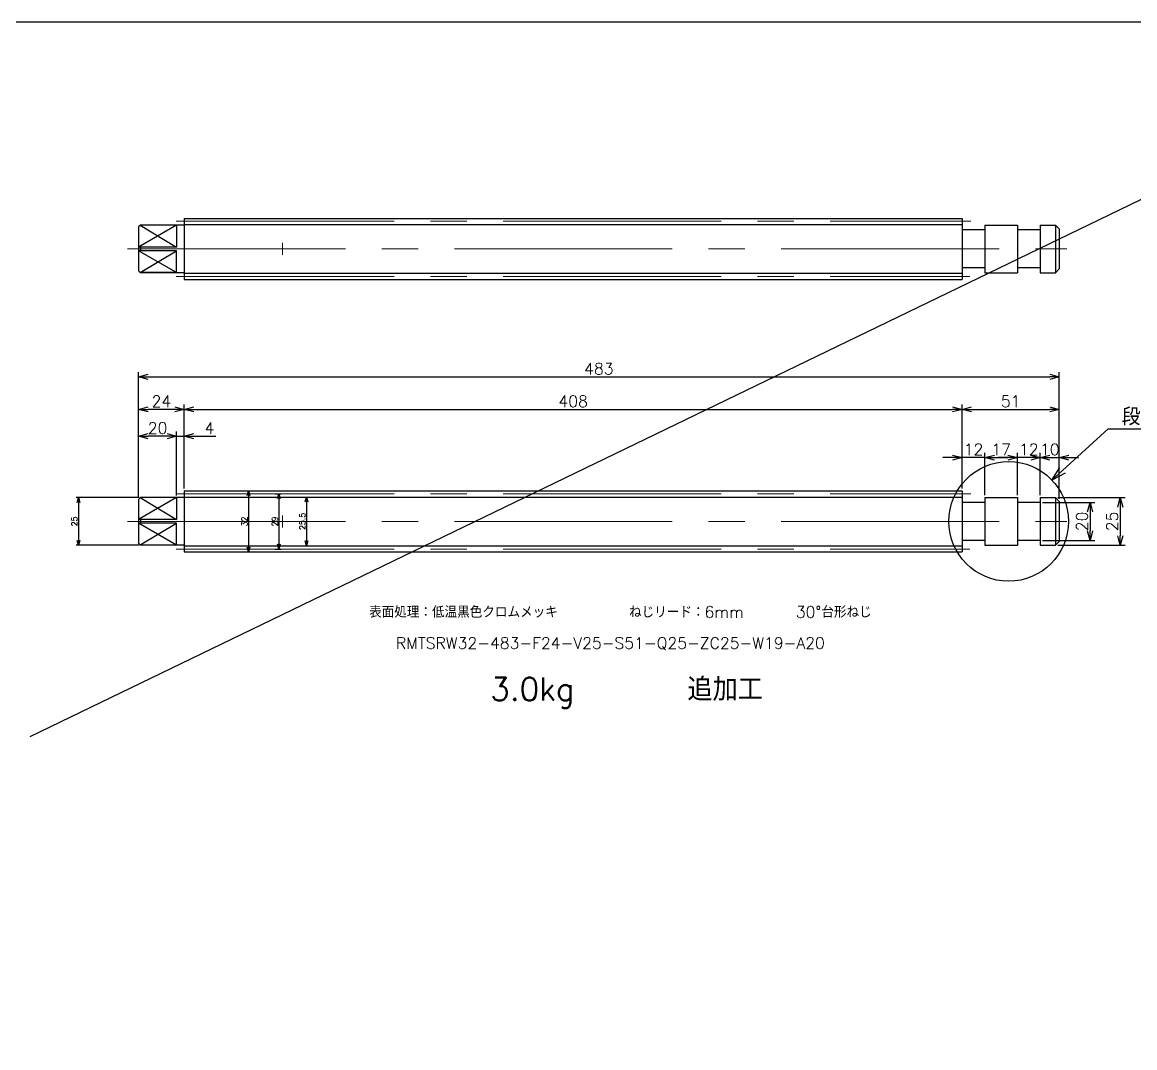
# Model space of a CAD drawing. Header units: millimetres. Extents: x -16130 to 36813, y -8099 to 27484.
# Drawn here: x 32928 to 33511, y 13813 to 14351 of the extents above; entities that cross this region are included whole.
import ezdxf
from ezdxf import colors
from ezdxf.entities.mleader import LeaderData, LeaderLine
from ezdxf.math import Vec2, Vec3

# ---------------------------------------------------------------- set-up
doc = ezdxf.new("R2010")
doc.units = ezdxf.units.MM
doc.header["$LTSCALE"] = 6
doc.header["$PDMODE"] = 99
doc.header["$PDSIZE"] = 1
doc.linetypes.add('CENTER2', pattern=[28.575, 19.05, -3.175, 3.175, -3.175])
doc.layers.add('05_CENTER', color=4, linetype='CENTER2', lineweight=13)
doc.layers.add('08_DIM', color=3, linetype='Continuous', lineweight=13)
doc.layers.add('10_DRAFT', color=8, linetype='Continuous', lineweight=0, plot=False)
doc.styles.add('KSS_TXT', font='txt.shx', dxfattribs={"bigfont": 'extfont2.shx'})
doc.styles.get("Standard").update_dxf_attribs({"font": 'txt.shx', "bigfont": 'extfont2.shx'})
doc.dimstyles.new('KSS_DIM', dxfattribs={"dimtxt": 3, "dimasz": 2.5, "dimexe": 1.25, "dimexo": 0.625, "dimtad": 1, "dimdsep": 46, "dimtxsty": 'KSS_TXT', "dimblk": 'OPEN30', "dimcen": 0, "dimazin": 2, "dimtfac": 0.75, "dimtmove": 0, "dimatfit": 3, "dimldrblk": 'OPEN30', "dimfxl": 1, "dimtolj": 1, "dimarcsym": 0})

# ---------------------------------------------------------------- blocks, each defined once
blk = doc.blocks.new('MTSRW32a_1_1_1')
at = {"color": 0}
for p, q in [((62, 12.5), (61, 11.5)), ((81, 12.46), (61, 0.97)), ((61.96, 12.46), (81, 0.97)), ((81, 12.46), (61.96, 12.46)), ((62, 12.5), (62, 12.46)), ((84.7, 12.5), (62, 12.5)), ((81, 12.46), (81, 0.97)), ((85, 16), (493, 16)), ((85, 16), (85, -16)), ((85, 12.75), (493, 12.75)), ((493, 16), (493, -16)), ((505, 12.5), (522, 12.5)), ((505, 12.5), (505, -12.5)), ((522, 12.5), (522, -12.5)), ((534, 12.5), (534, -12.5)), ((534, 12.5), (542, 12.5)), ((544, 10.5), (542, 12.5)), ((542, 12.5), (542, -12.5)), ((61, 11.5), (61, -11.5)), ((505, 10), (493, 10)), ((534, 10), (522, 10)), ((544, 10.5), (544, -10.5)), ((81, 0.97), (61, 0.97)), ((62, 0.97), (62, -0.97)), ((81, -0.97), (61, -0.97)), ((81, -12.46), (61, -0.97)), ((61.87, -12.37), (81, -0.97)), ((81, -12.46), (81, -0.97)), ((62, -12.5), (61, -11.5)), ((505, -10), (493, -10)), ((534, -10), (522, -10)), ((544, -10.5), (542, -12.5)), ((81, -12.46), (61.96, -12.46)), ((62, -12.5), (62, -12.46)), ((84.7, -12.5), (62, -12.5)), ((85, -12.75), (493, -12.75)), ((85, -16), (493, -16)), ((505, -12.5), (522, -12.5)), ((534, -12.5), (542, -12.5))]:
    blk.add_line(p, q, dxfattribs=at)
for centre, start, end in [((84.7, 12.8), 270, 0), ((84.7, -12.8), 0, 90)]:
    blk.add_arc(centre, 0.3, start, end, dxfattribs=at)
at = {"layer": '05_CENTER', "color": 0}
for p, q in [((80.84, 14.5), (497.69, 14.5)), ((55.25, 0), (547.9, 0)), ((80.84, -14.5), (497.16, -14.5))]:
    blk.add_line(p, q, dxfattribs=at)
at = {"layer": '10_DRAFT'}
for p, q in [((139.66, 0), (133.34, 0)), ((136.5, -3.16), (136.5, 3.16)), ((510.66, 0), (504.34, 0))]:
    blk.add_line(p, q, dxfattribs=at)
blk = doc.blocks.new('_Open30')
at = {"color": 0, "linetype": 'ByBlock', "lineweight": -2}
for p, q in [((-1, 0.268), (0, 0)), ((0, 0), (-1, -0.268)), ((0, 0), (-1, 0))]:
    blk.add_line(p, q, dxfattribs=at)
blk = doc.blocks.new('*D856')
at = {"layer": '08_DIM', "color": 0, "lineweight": -2, "transparency": 16777216}
for p, q in [((33456.69, 14123.02), (33451.69, 14123.02)), ((33461.69, 14103.29), (33461.69, 14125.52)), ((33461.69, 14123.02), (33471.69, 14123.02)), ((33471.69, 14101.29), (33471.69, 14125.52)), ((33476.69, 14123.02), (33481.69, 14123.02))]:
    blk.add_line(p, q, dxfattribs=at)
at = {"layer": 'Defpoints', "color": 0, "transparency": 16777216}
for p in [(33471.69, 14123.02), (33461.69, 14102.04), (33471.69, 14100.04)]:
    blk.add_point(p, dxfattribs=at)
at = {"layer": '08_DIM', "color": 0, "lineweight": -2, "transparency": 16777216, "xscale": 5, "yscale": 5, "zscale": 5}
blk.add_blockref('_Open30', (33461.69, 14123.02), dxfattribs=at)
at = {"layer": '08_DIM', "color": 0, "lineweight": -2, "transparency": 16777216, "xscale": 5, "yscale": 5, "zscale": 5, "rotation": 180}
blk.add_blockref('_Open30', (33471.69, 14123.02), dxfattribs=at)
at = {"layer": '08_DIM', "color": 0, "transparency": 16777216, "insert": (33466.69, 14127.27), "char_height": 6, "attachment_point": 5, "style": 'KSS_TXT'}
blk.add_mtext('\\A1;10', dxfattribs=at)
blk = doc.blocks.new('*D857')
at = {"layer": '08_DIM', "color": 0, "lineweight": -2, "transparency": 16777216}
for p, q in [((33462.94, 14099.54), (33490.33, 14099.54)), ((33487.83, 14094.54), (33487.83, 14084.54)), ((33462.94, 14079.54), (33490.33, 14079.54))]:
    blk.add_line(p, q, dxfattribs=at)
at = {"layer": 'Defpoints', "color": 0, "transparency": 16777216}
for p in [(33461.69, 14099.54), (33461.69, 14079.54), (33487.83, 14079.54)]:
    blk.add_point(p, dxfattribs=at)
at = {"layer": '08_DIM', "color": 0, "lineweight": -2, "transparency": 16777216, "xscale": 5, "yscale": 5, "zscale": 5}
for p, rotation in [((33487.83, 14099.54), 90), ((33487.83, 14079.54), 270)]:
    blk.add_blockref('_Open30', p, dxfattribs=dict(at, rotation=rotation))
at = {"layer": '08_DIM', "color": 0, "transparency": 16777216, "insert": (33483.58, 14089.54), "char_height": 6, "attachment_point": 5, "rotation": 90, "style": 'KSS_TXT'}
blk.add_mtext('\\A1;20', dxfattribs=at)
blk = doc.blocks.new('*D858')
at = {"layer": '08_DIM', "color": 0, "lineweight": -2, "transparency": 16777216}
for p, q in [((32988.69, 14102.29), (32988.69, 14136.73)), ((33003.69, 14134.23), (32993.69, 14134.23)), ((33008.69, 14103.17), (33008.69, 14136.73))]:
    blk.add_line(p, q, dxfattribs=at)
at = {"layer": 'Defpoints', "color": 0, "transparency": 16777216}
for p in [(32988.69, 14134.23), (32988.69, 14101.04), (33008.69, 14101.92)]:
    blk.add_point(p, dxfattribs=at)
at = {"layer": '08_DIM', "color": 0, "lineweight": -2, "transparency": 16777216, "xscale": 5, "yscale": 5, "zscale": 5, "rotation": 180}
blk.add_blockref('_Open30', (32988.69, 14134.23), dxfattribs=at)
at = {"layer": '08_DIM', "color": 0, "lineweight": -2, "transparency": 16777216, "xscale": 5, "yscale": 5, "zscale": 5}
blk.add_blockref('_Open30', (33008.69, 14134.23), dxfattribs=at)
at = {"layer": '08_DIM', "color": 0, "transparency": 16777216, "insert": (32998.69, 14138.48), "char_height": 6, "attachment_point": 5, "style": 'KSS_TXT'}
blk.add_mtext('\\A1;20', dxfattribs=at)
blk = doc.blocks.new('*D859')
at = {"layer": '08_DIM', "color": 0, "lineweight": -2, "transparency": 16777216}
for p, q in [((33444.69, 14123.02), (33439.69, 14123.02)), ((33449.69, 14103.29), (33449.69, 14125.52)), ((33461.69, 14123.02), (33449.69, 14123.02)), ((33461.69, 14103.29), (33461.69, 14125.52)), ((33466.69, 14123.02), (33471.69, 14123.02))]:
    blk.add_line(p, q, dxfattribs=at)
at = {"layer": 'Defpoints', "color": 0, "transparency": 16777216}
for p in [(33449.69, 14123.02), (33449.69, 14102.04), (33461.69, 14102.04)]:
    blk.add_point(p, dxfattribs=at)
at = {"layer": '08_DIM', "color": 0, "lineweight": -2, "transparency": 16777216, "xscale": 5, "yscale": 5, "zscale": 5}
blk.add_blockref('_Open30', (33449.69, 14123.02), dxfattribs=at)
at = {"layer": '08_DIM', "color": 0, "lineweight": -2, "transparency": 16777216, "xscale": 5, "yscale": 5, "zscale": 5, "rotation": 180}
blk.add_blockref('_Open30', (33461.69, 14123.02), dxfattribs=at)
at = {"layer": '08_DIM', "color": 0, "transparency": 16777216, "insert": (33455.69, 14127.27), "char_height": 6, "attachment_point": 5, "style": 'KSS_TXT'}
blk.add_mtext('\\A1;12', dxfattribs=at)
blk = doc.blocks.new('*D860')
at = {"layer": '08_DIM', "color": 0, "lineweight": -2, "transparency": 16777216}
for p, q in [((32988.69, 14102.29), (32988.69, 14167.84)), ((32993.69, 14165.34), (33466.69, 14165.34)), ((33471.69, 14101.29), (33471.69, 14167.84))]:
    blk.add_line(p, q, dxfattribs=at)
at = {"layer": 'Defpoints', "color": 0, "transparency": 16777216}
for p in [(33471.69, 14165.34), (32988.69, 14101.04), (33471.69, 14100.04)]:
    blk.add_point(p, dxfattribs=at)
at = {"layer": '08_DIM', "color": 0, "lineweight": -2, "transparency": 16777216, "xscale": 5, "yscale": 5, "zscale": 5, "rotation": 180}
blk.add_blockref('_Open30', (32988.69, 14165.34), dxfattribs=at)
at = {"layer": '08_DIM', "color": 0, "lineweight": -2, "transparency": 16777216, "xscale": 5, "yscale": 5, "zscale": 5}
blk.add_blockref('_Open30', (33471.69, 14165.34), dxfattribs=at)
at = {"layer": '08_DIM', "color": 0, "transparency": 16777216, "insert": (33230.19, 14169.59), "char_height": 6, "attachment_point": 5, "style": 'KSS_TXT'}
blk.add_mtext('\\A1;483', dxfattribs=at)
blk = doc.blocks.new('*D861')
at = {"layer": '08_DIM', "color": 0, "lineweight": -2, "transparency": 16777216}
for p, q in [((32989.06, 14102.04), (32955.97, 14102.04)), ((32957.22, 14099.54), (32957.22, 14079.54)), ((32989.06, 14077.04), (32955.97, 14077.04))]:
    blk.add_line(p, q, dxfattribs=at)
at = {"layer": 'Defpoints', "color": 0, "transparency": 16777216}
for p in [(32989.69, 14102.04), (32957.22, 14077.04), (32989.69, 14077.04)]:
    blk.add_point(p, dxfattribs=at)
at = {"layer": '08_DIM', "color": 0, "lineweight": -2, "transparency": 16777216, "xscale": 2.5, "yscale": 2.5, "zscale": 2.5}
for p, rotation in [((32957.22, 14102.04), 90), ((32957.22, 14077.04), 270)]:
    blk.add_blockref('_Open30', p, dxfattribs=dict(at, rotation=rotation))
at = {"layer": '08_DIM', "color": 0, "transparency": 16777216, "insert": (32955.09, 14089.54), "char_height": 3, "attachment_point": 5, "rotation": 90, "style": 'KSS_TXT'}
blk.add_mtext('\\A1;25', dxfattribs=at)
blk = doc.blocks.new('*D862')
at = {"layer": '08_DIM', "color": 0, "lineweight": -2, "transparency": 16777216}
for p, q in [((33470.94, 14102.04), (33506.19, 14102.04)), ((33503.69, 14097.04), (33503.69, 14082.04)), ((33470.94, 14077.04), (33506.19, 14077.04))]:
    blk.add_line(p, q, dxfattribs=at)
at = {"layer": 'Defpoints', "color": 0, "transparency": 16777216}
for p in [(33469.69, 14102.04), (33469.69, 14077.04), (33503.69, 14077.04)]:
    blk.add_point(p, dxfattribs=at)
at = {"layer": '08_DIM', "color": 0, "lineweight": -2, "transparency": 16777216, "xscale": 5, "yscale": 5, "zscale": 5}
for p, rotation in [((33503.69, 14102.04), 90), ((33503.69, 14077.04), 270)]:
    blk.add_blockref('_Open30', p, dxfattribs=dict(at, rotation=rotation))
at = {"layer": '08_DIM', "color": 0, "transparency": 16777216, "insert": (33499.43, 14089.54), "char_height": 6, "attachment_point": 5, "rotation": 90, "style": 'KSS_TXT'}
blk.add_mtext('\\A1;25', dxfattribs=at)
blk = doc.blocks.new('*D863')
at = {"layer": '08_DIM', "color": 0, "lineweight": -2, "transparency": 16777216}
for p, q in [((33420.69, 14106.79), (33420.69, 14150.77)), ((33425.69, 14148.27), (33466.69, 14148.27)), ((33471.69, 14101.29), (33471.69, 14150.77))]:
    blk.add_line(p, q, dxfattribs=at)
at = {"layer": 'Defpoints', "color": 0, "transparency": 16777216}
for p in [(33471.69, 14148.27), (33420.69, 14105.54), (33471.69, 14100.04)]:
    blk.add_point(p, dxfattribs=at)
at = {"layer": '08_DIM', "color": 0, "lineweight": -2, "transparency": 16777216, "xscale": 5, "yscale": 5, "zscale": 5, "rotation": 180}
blk.add_blockref('_Open30', (33420.69, 14148.27), dxfattribs=at)
at = {"layer": '08_DIM', "color": 0, "lineweight": -2, "transparency": 16777216, "xscale": 5, "yscale": 5, "zscale": 5}
blk.add_blockref('_Open30', (33471.69, 14148.27), dxfattribs=at)
at = {"layer": '08_DIM', "color": 0, "transparency": 16777216, "insert": (33446.19, 14152.53), "char_height": 6, "attachment_point": 5, "style": 'KSS_TXT'}
blk.add_mtext('\\A1;51', dxfattribs=at)
blk = doc.blocks.new('*D864')
at = {"layer": '08_DIM', "color": 0, "lineweight": -2, "transparency": 16777216}
for p, q in [((33012.69, 14106.79), (33012.69, 14150.77)), ((33017.69, 14148.27), (33415.69, 14148.27)), ((33420.69, 14106.79), (33420.69, 14150.77))]:
    blk.add_line(p, q, dxfattribs=at)
at = {"layer": 'Defpoints', "color": 0, "transparency": 16777216}
for p in [(33420.69, 14148.27), (33012.69, 14105.54), (33420.69, 14105.54)]:
    blk.add_point(p, dxfattribs=at)
at = {"layer": '08_DIM', "color": 0, "lineweight": -2, "transparency": 16777216, "xscale": 5, "yscale": 5, "zscale": 5, "rotation": 180}
blk.add_blockref('_Open30', (33012.69, 14148.27), dxfattribs=at)
at = {"layer": '08_DIM', "color": 0, "lineweight": -2, "transparency": 16777216, "xscale": 5, "yscale": 5, "zscale": 5}
blk.add_blockref('_Open30', (33420.69, 14148.27), dxfattribs=at)
at = {"layer": '08_DIM', "color": 0, "transparency": 16777216, "insert": (33216.69, 14152.52), "char_height": 6, "attachment_point": 5, "style": 'KSS_TXT'}
blk.add_mtext('\\A1;408', dxfattribs=at)
blk = doc.blocks.new('*D865')
at = {"layer": '08_DIM', "color": 0, "lineweight": -2, "transparency": 16777216}
for p, q in [((32988.69, 14102.29), (32988.69, 14150.77)), ((33007.69, 14148.27), (32993.69, 14148.27)), ((33012.69, 14106.79), (33012.69, 14150.77))]:
    blk.add_line(p, q, dxfattribs=at)
at = {"layer": 'Defpoints', "color": 0, "transparency": 16777216}
for p in [(32988.69, 14148.27), (33012.69, 14105.54), (32988.69, 14101.04)]:
    blk.add_point(p, dxfattribs=at)
at = {"layer": '08_DIM', "color": 0, "lineweight": -2, "transparency": 16777216, "xscale": 5, "yscale": 5, "zscale": 5, "rotation": 180}
blk.add_blockref('_Open30', (32988.69, 14148.27), dxfattribs=at)
at = {"layer": '08_DIM', "color": 0, "lineweight": -2, "transparency": 16777216, "xscale": 5, "yscale": 5, "zscale": 5}
blk.add_blockref('_Open30', (33012.69, 14148.27), dxfattribs=at)
at = {"layer": '08_DIM', "color": 0, "transparency": 16777216, "insert": (33000.69, 14152.52), "char_height": 6, "attachment_point": 5, "style": 'KSS_TXT'}
blk.add_mtext('\\A1;24', dxfattribs=at)
blk = doc.blocks.new('*D1937')
at = {"layer": '08_DIM', "color": 0, "lineweight": -2, "transparency": 16777216}
for p, q in [((33060.33, 14104.04), (33063.58, 14104.04)), ((33062.33, 14101.54), (33062.33, 14077.54)), ((33060.33, 14075.04), (33063.58, 14075.04))]:
    blk.add_line(p, q, dxfattribs=at)
at = {"layer": 'Defpoints', "color": 0, "transparency": 16777216}
for p in [(33059.7, 14104.04), (33059.7, 14075.04), (33062.33, 14075.04)]:
    blk.add_point(p, dxfattribs=at)
at = {"layer": '08_DIM', "color": 0, "lineweight": -2, "transparency": 16777216, "xscale": 2.5, "yscale": 2.5, "zscale": 2.5}
for p, rotation in [((33062.33, 14104.04), 90), ((33062.33, 14075.04), 270)]:
    blk.add_blockref('_Open30', p, dxfattribs=dict(at, rotation=rotation))
at = {"layer": '08_DIM', "color": 0, "transparency": 16777216, "insert": (33060.21, 14089.54), "char_height": 3, "attachment_point": 5, "rotation": 90, "style": 'KSS_TXT'}
blk.add_mtext('\\A1;29', dxfattribs=at)
blk = doc.blocks.new('*D1938')
at = {"layer": '08_DIM', "color": 0, "lineweight": -2, "transparency": 16777216}
for p, q in [((33044.41, 14105.54), (33047.67, 14105.54)), ((33046.42, 14103.04), (33046.42, 14076.04)), ((33044.41, 14073.54), (33047.67, 14073.54))]:
    blk.add_line(p, q, dxfattribs=at)
at = {"layer": 'Defpoints', "color": 0, "transparency": 16777216}
for p in [(33043.79, 14105.54), (33043.79, 14073.54), (33046.42, 14073.54)]:
    blk.add_point(p, dxfattribs=at)
at = {"layer": '08_DIM', "color": 0, "lineweight": -2, "transparency": 16777216, "xscale": 2.5, "yscale": 2.5, "zscale": 2.5}
for p, rotation in [((33046.42, 14105.54), 90), ((33046.42, 14073.54), 270)]:
    blk.add_blockref('_Open30', p, dxfattribs=dict(at, rotation=rotation))
at = {"layer": '08_DIM', "color": 0, "transparency": 16777216, "insert": (33044.3, 14089.54), "char_height": 3, "attachment_point": 5, "rotation": 90, "style": 'KSS_TXT'}
blk.add_mtext('\\A1;32', dxfattribs=at)
blk = doc.blocks.new('*D2099')
at = {"layer": '08_DIM', "color": 0, "lineweight": -2, "transparency": 16777216}
for p, q in [((33074.81, 14102.29), (33078.06, 14102.29)), ((33076.81, 14099.79), (33076.81, 14079.29)), ((33074.81, 14076.79), (33078.06, 14076.79))]:
    blk.add_line(p, q, dxfattribs=at)
at = {"layer": 'Defpoints', "color": 0, "transparency": 16777216}
for p in [(33074.18, 14102.29), (33074.18, 14076.79), (33076.81, 14076.79)]:
    blk.add_point(p, dxfattribs=at)
at = {"layer": '08_DIM', "color": 0, "lineweight": -2, "transparency": 16777216, "xscale": 2.5, "yscale": 2.5, "zscale": 2.5}
for p, rotation in [((33076.81, 14102.29), 90), ((33076.81, 14076.79), 270)]:
    blk.add_blockref('_Open30', p, dxfattribs=dict(at, rotation=rotation))
at = {"layer": '08_DIM', "color": 0, "transparency": 16777216, "insert": (33074.68, 14089.54), "char_height": 3, "attachment_point": 5, "rotation": 90, "style": 'KSS_TXT'}
blk.add_mtext('\\A1;25.5', dxfattribs=at)
blk = doc.blocks.new('*D2135')
at = {"layer": '08_DIM', "color": 0, "lineweight": -2, "transparency": 16777216}
for p, q in [((33432.69, 14103.29), (33432.69, 14125.52)), ((33437.69, 14123.02), (33444.69, 14123.02)), ((33449.69, 14103.29), (33449.69, 14125.52))]:
    blk.add_line(p, q, dxfattribs=at)
at = {"layer": 'Defpoints', "color": 0, "transparency": 16777216}
for p in [(33449.69, 14123.02), (33432.69, 14102.04), (33449.69, 14102.04)]:
    blk.add_point(p, dxfattribs=at)
at = {"layer": '08_DIM', "color": 0, "lineweight": -2, "transparency": 16777216, "xscale": 5, "yscale": 5, "zscale": 5, "rotation": 180}
blk.add_blockref('_Open30', (33432.69, 14123.02), dxfattribs=at)
at = {"layer": '08_DIM', "color": 0, "lineweight": -2, "transparency": 16777216, "xscale": 5, "yscale": 5, "zscale": 5}
blk.add_blockref('_Open30', (33449.69, 14123.02), dxfattribs=at)
at = {"layer": '08_DIM', "color": 0, "transparency": 16777216, "insert": (33441.19, 14127.27), "char_height": 6, "attachment_point": 5, "style": 'KSS_TXT'}
blk.add_mtext('\\A1;17', dxfattribs=at)
blk = doc.blocks.new('*D2136')
at = {"layer": '08_DIM', "color": 0, "lineweight": -2, "transparency": 16777216}
for p, q in [((33415.69, 14123.02), (33410.69, 14123.02)), ((33420.69, 14106.79), (33420.69, 14125.52)), ((33432.69, 14123.02), (33420.69, 14123.02)), ((33432.69, 14103.29), (33432.69, 14125.52)), ((33437.69, 14123.02), (33442.69, 14123.02))]:
    blk.add_line(p, q, dxfattribs=at)
at = {"layer": 'Defpoints', "color": 0, "transparency": 16777216}
for p in [(33420.69, 14123.02), (33420.69, 14105.54), (33432.69, 14102.04)]:
    blk.add_point(p, dxfattribs=at)
at = {"layer": '08_DIM', "color": 0, "lineweight": -2, "transparency": 16777216, "xscale": 5, "yscale": 5, "zscale": 5}
blk.add_blockref('_Open30', (33420.69, 14123.02), dxfattribs=at)
at = {"layer": '08_DIM', "color": 0, "lineweight": -2, "transparency": 16777216, "xscale": 5, "yscale": 5, "zscale": 5, "rotation": 180}
blk.add_blockref('_Open30', (33432.69, 14123.02), dxfattribs=at)
at = {"layer": '08_DIM', "color": 0, "transparency": 16777216, "insert": (33426.69, 14127.27), "char_height": 6, "attachment_point": 5, "style": 'KSS_TXT'}
blk.add_mtext('\\A1;12', dxfattribs=at)
blk = doc.blocks.new('*D2138')
at = {"layer": '08_DIM', "color": 0, "lineweight": -2, "transparency": 16777216}
for p, q in [((33003.69, 14134.23), (32998.69, 14134.23)), ((33008.69, 14103.17), (33008.69, 14136.73)), ((33008.69, 14134.23), (33012.69, 14134.23)), ((33012.69, 14106.79), (33012.69, 14136.73)), ((33017.69, 14134.23), (33029.19, 14134.23))]:
    blk.add_line(p, q, dxfattribs=at)
at = {"layer": 'Defpoints', "color": 0, "transparency": 16777216}
for p in [(33012.69, 14134.23), (33012.69, 14105.54), (33008.69, 14101.92)]:
    blk.add_point(p, dxfattribs=at)
at = {"layer": '08_DIM', "color": 0, "lineweight": -2, "transparency": 16777216, "xscale": 5, "yscale": 5, "zscale": 5}
blk.add_blockref('_Open30', (33008.69, 14134.23), dxfattribs=at)
at = {"layer": '08_DIM', "color": 0, "lineweight": -2, "transparency": 16777216, "xscale": 5, "yscale": 5, "zscale": 5, "rotation": 180}
blk.add_blockref('_Open30', (33012.69, 14134.23), dxfattribs=at)
at = {"layer": '08_DIM', "color": 0, "transparency": 16777216, "insert": (33025.94, 14138.48), "char_height": 6, "attachment_point": 5, "style": 'KSS_TXT'}
blk.add_mtext('\\A1;4', dxfattribs=at)
blk = doc.blocks.new('A$C6D2D1C46_1_1')
at = {"color": 0}
for p, q in [((-431, 12.5), (-432, 11.5)), ((-412, 12.46), (-432, 0.97)), ((-431.04, 12.46), (-412, 0.97)), ((-412, 12.46), (-431.04, 12.46)), ((-408.3, 12.5), (-431, 12.5)), ((-431, 12.5), (-431, 12.46)), ((-412, 12.46), (-412, 0.97)), ((-408, 16), (0, 16)), ((-408, 16), (-408, -16)), ((-408, 12.75), (0, 12.75)), ((0, 16), (0, -16)), ((12, 12.5), (29, 12.5)), ((12, 12.5), (12, -12.5)), ((29, 12.5), (29, -12.5)), ((41, 12.5), (41, -12.5)), ((41, 12.5), (49, 12.5)), ((51, 10.5), (49, 12.5)), ((49, 12.5), (49, -12.5)), ((-432, 11.5), (-432, -11.5)), ((12, 10), (0, 10)), ((41, 10), (29, 10)), ((51, 10.5), (51, -10.5)), ((-412, 0.97), (-432, 0.97)), ((-431, 0.97), (-431, -0.97)), ((-412, -0.97), (-432, -0.97)), ((-412, -12.46), (-432, -0.97)), ((-431.13, -12.37), (-412, -0.97)), ((-412, -12.46), (-412, -0.97)), ((-431, -12.5), (-432, -11.5)), ((12, -10), (0, -10)), ((41, -10), (29, -10)), ((51, -10.5), (49, -12.5)), ((-412, -12.46), (-431.04, -12.46)), ((-431, -12.5), (-431, -12.46)), ((-408.3, -12.5), (-431, -12.5)), ((-408, -12.75), (0, -12.75)), ((-408, -16), (0, -16)), ((12, -12.5), (29, -12.5)), ((41, -12.5), (49, -12.5))]:
    blk.add_line(p, q, dxfattribs=at)
for centre, start, end in [((-408.3, 12.8), 270, 0), ((-408.3, -12.8), 0, 90)]:
    blk.add_arc(centre, 0.3, start, end, dxfattribs=at)
at = {"layer": '05_CENTER', "color": 0}
for p, q in [((-412.16, 14.5), (4.69, 14.5)), ((-437.75, 0), (54.9, 0)), ((-412.16, -14.5), (4.16, -14.5))]:
    blk.add_line(p, q, dxfattribs=at)
at = {"layer": '10_DRAFT'}
for p, q in [((-356.5, -3.16), (-356.5, 3.16)), ((-353.34, 0), (-359.66, 0)), ((17.66, 0), (11.34, 0))]:
    blk.add_line(p, q, dxfattribs=at)

msp = doc.modelspace()

# ---------------------------------------------------------------- linework, layer by layer
at = {"color": 3}
msp.add_line((33566.29731, 14283.28179), (32931.6821, 13976.49491), dxfattribs=at)
at = {"color": 2}
msp.add_lwpolyline([(32387.51837, 12515.47768), (36103.84279, 12515.47768), (36103.84279, 14351.32078), (32387.51837, 14351.32078)], close=True, dxfattribs=at)
at = {"color": 1}
msp.add_circle((33445.14846, 14089.54122), 31.3713, dxfattribs=at)

# ---------------------------------------------------------------- block references
at = {"color": 4}
for name, p in [('A$C6D2D1C46_1_1', (33420.68714, 14232.46728)), ('MTSRW32a_1_1_1', (32927.68714, 14089.54122))]:
    msp.add_blockref(name, p, dxfattribs=at)

# ---------------------------------------------------------------- texts
at = {"color": 0, "style": 'KSS_TXT'}
for s, p in [('表面処理：低温黒色クロムメッキ', (33109.64482, 14039.03442)), ('ねじリード：6mm', (33246.00607, 14039.03442)), ('30°台形ねじ', (33333.49755, 14039.03442)), ('RMTSRW32-483-F24-V25-S51-Q25-ZC25-W19-A20', (33123.69755, 14022.72262))]:
    msp.add_text(s, height=6, dxfattribs=at).set_placement(p)
at = {"layer": '08_DIM', "color": 6, "style": 'KSS_TXT'}
for s, p in [('3.0kg', (33173.19698, 13995.62765)), ('追加工', (33276.61076, 13995.42519))]:
    msp.add_text(s, height=12, dxfattribs=at).set_placement(p)

# ---------------------------------------------------------------- dimensions: what is measured, and where the dimension line sits
at = {"layer": '08_DIM'}
for base, p1, p2, picture, middle in [((33471.68714, 14165.34128), (32988.68714, 14101.04122), (33471.68714, 14100.04122), '*D860', (33230.18714, 14169.59128)), ((32988.68714, 14148.27357), (33012.68714, 14105.54122), (32988.68714, 14101.04122), '*D865', (33000.68714, 14152.52357)), ((33420.68714, 14148.27357), (33012.68714, 14105.54122), (33420.68714, 14105.54122), '*D864', (33216.68714, 14152.52357)), ((33471.68714, 14148.27357), (33420.68714, 14105.54122), (33471.68714, 14100.04122), '*D863', (33446.18714, 14152.52774)), ((32988.68714, 14134.22539), (33008.68714, 14101.91559), (32988.68714, 14101.04122), '*D858', (32998.68714, 14138.47539)), ((33012.68714, 14134.22539), (33008.68714, 14101.91559), (33012.68714, 14105.54122), '*D2138', (33025.93714, 14138.47539)), ((33420.68714, 14123.01874), (33432.68714, 14102.04122), (33420.68714, 14105.54122), '*D2136', (33426.68714, 14127.26874)), ((33449.68714, 14123.01874), (33432.68714, 14102.04122), (33449.68714, 14102.04122), '*D2135', (33441.18714, 14127.26874)), ((33449.68714, 14123.01874), (33461.68714, 14102.04122), (33449.68714, 14102.04122), '*D859', (33455.68714, 14127.26874)), ((33471.68714, 14123.01874), (33461.68714, 14102.04122), (33471.68714, 14100.04122), '*D856', (33466.68714, 14127.26874))]:
    dim = msp.add_linear_dim(base=base, p1=p1, p2=p2, dimstyle='KSS_DIM', override={"dimscale": 2}, dxfattribs=at)
    dim.commit()
    dim.dimension.update_dxf_attribs({"geometry": picture, "text_midpoint": middle})
for base, p1, p2, override, picture, middle in [((33046.42137, 14073.54122), (33043.78977, 14105.54122), (33043.78977, 14073.54122), {"dimscale": 1}, '*D1938', (33044.29637, 14089.54122)), ((32957.22127, 14077.04122), (32989.68714, 14102.04122), (32989.68714, 14077.04122), {"dimscale": 1}, '*D861', (32955.09418, 14089.54122)), ((33062.33215, 14075.04122), (33059.70055, 14104.04122), (33059.70055, 14075.04122), {"dimscale": 1}, '*D1937', (33060.20715, 14089.54122)), ((33076.81363, 14076.79122), (33074.18203, 14102.29122), (33074.18203, 14076.79122), {"dimscale": 1}, '*D2099', (33074.68446, 14089.54122)), ((33487.83424, 14079.54122), (33461.68714, 14099.54122), (33461.68714, 14079.54122), {"dimscale": 2}, '*D857', (33483.58424, 14089.54122)), ((33503.68803, 14077.04122), (33469.68714, 14102.04122), (33469.68714, 14077.04122), {"dimscale": 2}, '*D862', (33499.43386, 14089.54122))]:
    dim = msp.add_linear_dim(base=base, p1=p1, p2=p2, angle=90, dimstyle='KSS_DIM', override=override, dxfattribs=at)
    dim.commit()
    dim.dimension.update_dxf_attribs({"geometry": picture, "text_midpoint": middle})

# ---------------------------------------------------------------- leaders
at = {"layer": '08_DIM', "color": 1}
ml = msp.add_multileader_mtext('Standard', dxfattribs=at)
ml.set_content('段付き部追加工', color=1)
ml.set_leader_properties()
ml.set_arrow_properties(name='OPEN30')
ml.build(insert=Vec2(0, 0))
ml.multileader.update_dxf_attribs({"text_left_attachment_type": 6, "text_right_attachment_type": 6, "dogleg_length": 0.36, "arrow_head_size": 7.5, "scale": 3})
ctx = ml.context
ctx.base_point, ctx.scale, ctx.char_height, ctx.arrow_head_size, ctx.landing_gap_size, ctx.plane_origin = Vec3(33498.41683, 14138.15982), 3, 9, 7.5, 6, Vec3(33467.81407, 14111.23058)
ctx.left_attachment, ctx.right_attachment = 6, 6
notes = []
notes.append((ctx, [(0, (1, 1, 0), (33497.33683, 14138.15982), (1, 0), 1.08, [(0, [(33467.81407, 14111.23058)], 0, [])])]))
ctx.mtext.insert, ctx.mtext.flow_direction = Vec3(33504.41683, 14148.95982), 5
for ctx, leaders in notes:
    for number, flags, end, landing, length, lines in leaders:
        leader = LeaderData()
        leader.index, (leader.has_last_leader_line, leader.has_dogleg_vector, leader.attachment_direction) = number, flags
        leader.last_leader_point, leader.dogleg_vector, leader.dogleg_length = Vec3(end), Vec3(landing), length
        for number, points, colour, breaks in lines:
            line = LeaderLine()
            line.index, line.vertices, line.color, line.breaks = number, Vec3.list(points), colors.encode_raw_color(colour), breaks
            leader.lines.append(line)
        ctx.leaders.append(leader)

doc.saveas('drawing.dxf')
